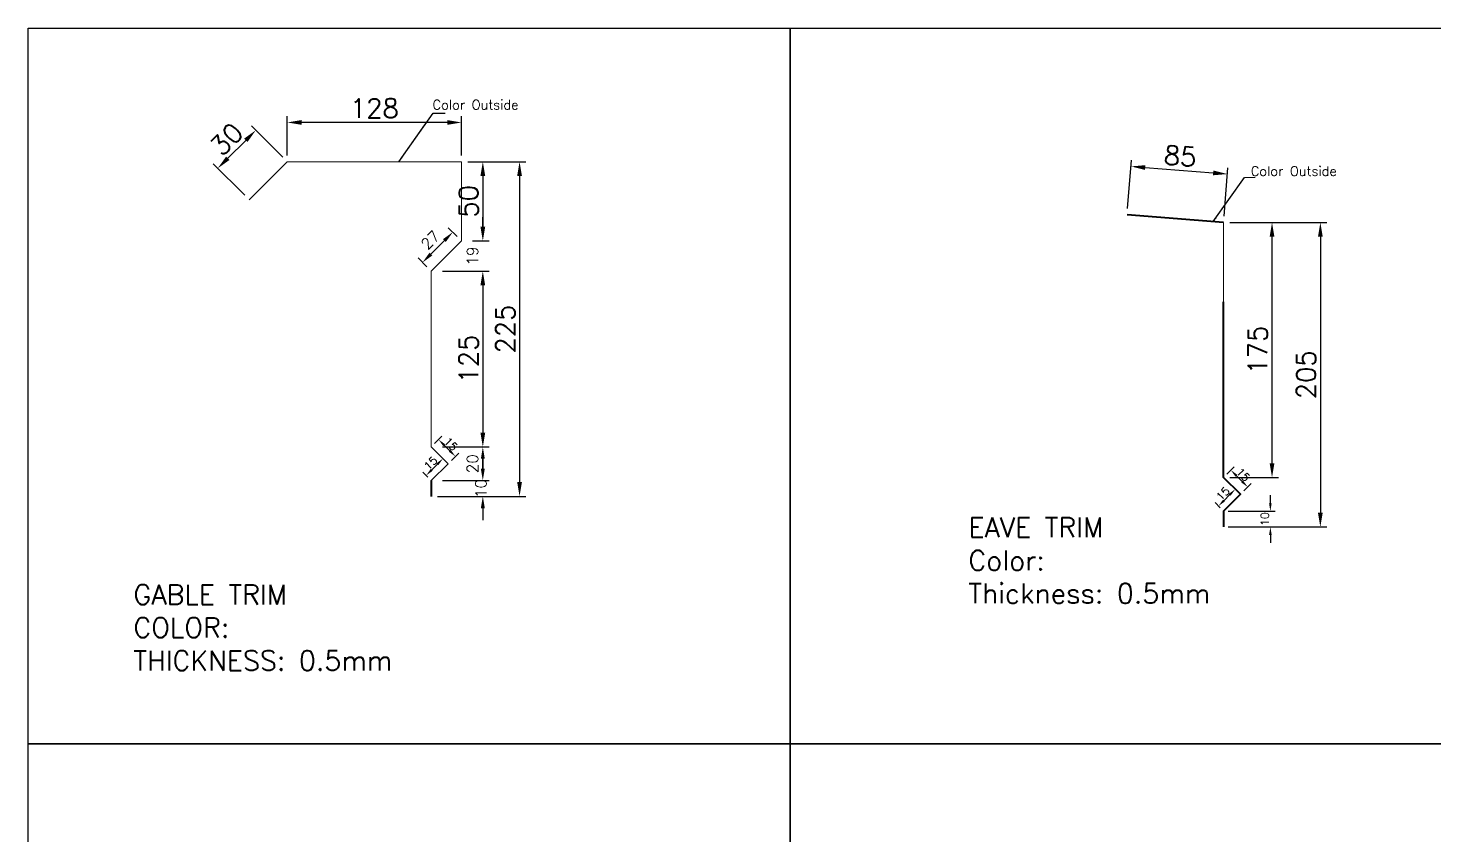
# Model space of a CAD drawing. Header units: millimetres. Extents: x 0 to 2669304, y -3314102 to 0.
# Drawn here: x 2469866 to 2470754, y -3234563 to -3234054 of the extents above; entities that cross this region are included whole.
import ezdxf

# ---------------------------------------------------------------- set-up
doc = ezdxf.new("R2010")
doc.units = ezdxf.units.MM
doc.header["$LTSCALE"] = 0.4
doc.header["$MEASUREMENT"] = 0
doc.header["$PDMODE"] = 34
doc.styles.add('ROMANS', font='romans.shx')
doc.dimstyles.new('STORE-MANUFC', dxfattribs={"dimtxt": 35, "dimasz": 25, "dimexe": 0, "dimexo": 0, "dimgap": 10, "dimtad": 1, "dimdec": 0, "dimzin": 3, "dimdsep": 46, "dimtxsty": 'ROMANS', "dimcen": 25, "dimclrd": 8, "dimclre": 8, "dimadec": 0, "dimazin": 0, "dimtfac": 1, "dimtdec": 0, "dimtofl": 0, "dimtmove": 2, "dimatfit": 3, "dimfxl": 0, "dimtolj": 1, "dimtzin": 0, "dimlwd": -1, "dimlwe": -1, "dimarcsym": 0})

# ---------------------------------------------------------------- blocks, each defined once
blk = doc.blocks.new('*D429')
at = {"color": 8, "linetype": 'ByBlock', "ltscale": 0.8}
for p, q in [((2470137.22, -3234185.25), (2470131.72, -3234179.75)), ((2470120.76, -3234196.37), (2470129.24, -3234187.89)), ((2470118.12, -3234204.35), (2470112.62, -3234198.85))]:
    blk.add_line(p, q, dxfattribs=at)
at = {"color": 8, "ltscale": 0.8}
for points in [[(2470128.36, -3234187), (2470130.13, -3234188.77), (2470134.55, -3234182.58)], [(2470119.87, -3234195.49), (2470121.64, -3234197.25), (2470115.45, -3234201.67)]]:
    blk.add_solid(points, dxfattribs=at)
at = {"layer": 'Defpoints', "color": 0, "ltscale": 0.8}
for p in [(2470134.55, -3234182.58), (2470140.05, -3234188.08), (2470120.95, -3234207.17)]:
    blk.add_point(p, dxfattribs=at)
at = {"color": 0, "lineweight": 0, "ltscale": 0.8, "insert": (2470120.4, -3234187.53), "char_height": 7, "attachment_point": 5, "rotation": 45, "style": 'ROMANS'}
blk.add_mtext('\\A1;27', dxfattribs=at)
blk = doc.blocks.new('*D430')
at = {"color": 8, "linetype": 'ByBlock'}
for p, q in [((2470123.07, -3234316.05), (2470127.7, -3234311.42)), ((2470132.65, -3234320.61), (2470129.12, -3234317.08)), ((2470133.68, -3234326.66), (2470138.31, -3234322.03))]:
    blk.add_line(p, q, dxfattribs=at)
at = {"color": 8}
for points in [[(2470129.71, -3234316.49), (2470128.53, -3234317.67), (2470125.58, -3234313.54)], [(2470133.24, -3234320.03), (2470132.07, -3234321.2), (2470136.19, -3234324.15)]]:
    blk.add_solid(points, dxfattribs=at)
at = {"layer": 'Defpoints', "color": 0}
for p in [(2470125.58, -3234313.54), (2470120.95, -3234318.17), (2470131.56, -3234328.78)]:
    blk.add_point(p, dxfattribs=at)
at = {"color": 0, "lineweight": 30, "insert": (2470133.36, -3234316.37), "char_height": 5, "attachment_point": 5, "rotation": 315, "style": 'ROMANS'}
blk.add_mtext('\\A1;15', dxfattribs=at)
blk = doc.blocks.new('*D431')
at = {"color": 8, "linetype": 'ByBlock'}
for p, q in [((2470129.44, -3234326.66), (2470126.22, -3234323.44)), ((2470118.83, -3234337.27), (2470115.61, -3234334.04)), ((2470121.27, -3234332.63), (2470124.8, -3234329.09))]:
    blk.add_line(p, q, dxfattribs=at)
at = {"color": 8}
for points in [[(2470120.68, -3234332.04), (2470121.86, -3234333.22), (2470117.73, -3234336.16)], [(2470124.21, -3234328.5), (2470125.39, -3234329.68), (2470128.34, -3234325.56)]]:
    blk.add_solid(points, dxfattribs=at)
at = {"layer": 'Defpoints', "color": 0}
for p in [(2470128.34, -3234325.56), (2470131.56, -3234328.78), (2470120.95, -3234339.39)]:
    blk.add_point(p, dxfattribs=at)
at = {"color": 0, "lineweight": 30, "insert": (2470120.56, -3234328.39), "char_height": 5, "attachment_point": 5, "rotation": 45, "style": 'ROMANS'}
blk.add_mtext('\\A1;15', dxfattribs=at)
blk = doc.blocks.new('*D432')
at = {"color": 8, "linetype": 'ByBlock', "ltscale": 0.8}
for p, q in [((2470147.05, -3234138.08), (2470157.5, -3234138.08)), ((2470153.5, -3234147.08), (2470153.5, -3234179.08)), ((2470147.05, -3234188.08), (2470157.5, -3234188.08))]:
    blk.add_line(p, q, dxfattribs=at)
at = {"color": 8, "ltscale": 0.8}
for points in [[(2470152, -3234147.08), (2470155, -3234147.08), (2470153.5, -3234138.08)], [(2470152, -3234179.08), (2470155, -3234179.08), (2470153.5, -3234188.08)]]:
    blk.add_solid(points, dxfattribs=at)
at = {"layer": 'Defpoints', "color": 0, "ltscale": 0.8}
for p in [(2470143.05, -3234138.08), (2470143.05, -3234188.08), (2470153.5, -3234188.08)]:
    blk.add_point(p, dxfattribs=at)
at = {"color": 0, "lineweight": 0, "ltscale": 0.8, "insert": (2470144.5, -3234163.08), "char_height": 12, "attachment_point": 5, "rotation": 90, "style": 'ROMANS'}
blk.add_mtext('\\A1;50', dxfattribs=at)
blk = doc.blocks.new('*D433')
at = {"color": 8, "linetype": 'ByBlock', "ltscale": 0.8}
for p, q in [((2470153.5, -3234180.58), (2470153.5, -3234173.08)), ((2470147.05, -3234188.08), (2470157.5, -3234188.08)), ((2470127.95, -3234207.17), (2470157.5, -3234207.17)), ((2470153.5, -3234214.67), (2470153.5, -3234222.17))]:
    blk.add_line(p, q, dxfattribs=at)
at = {"color": 8, "ltscale": 0.8}
for points in [[(2470152.25, -3234180.58), (2470154.75, -3234180.58), (2470153.5, -3234188.08)], [(2470152.25, -3234214.67), (2470154.75, -3234214.67), (2470153.5, -3234207.17)]]:
    blk.add_solid(points, dxfattribs=at)
at = {"layer": 'Defpoints', "color": 0, "ltscale": 0.8}
for p in [(2470143.05, -3234188.08), (2470123.95, -3234207.17), (2470153.5, -3234207.17)]:
    blk.add_point(p, dxfattribs=at)
at = {"color": 0, "lineweight": 0, "ltscale": 0.8, "insert": (2470147, -3234197.63), "char_height": 7, "attachment_point": 5, "rotation": 90, "style": 'ROMANS'}
blk.add_mtext('\\A1;19', dxfattribs=at)
blk = doc.blocks.new('*D434')
at = {"color": 8, "linetype": 'ByBlock', "ltscale": 0.8}
for p, q in [((2470127.95, -3234207.17), (2470157.5, -3234207.17)), ((2470153.5, -3234216.17), (2470153.5, -3234309.17)), ((2470127.95, -3234318.17), (2470157.5, -3234318.17))]:
    blk.add_line(p, q, dxfattribs=at)
at = {"color": 8, "ltscale": 0.8}
for points in [[(2470152, -3234216.17), (2470155, -3234216.17), (2470153.5, -3234207.17)], [(2470152, -3234309.17), (2470155, -3234309.17), (2470153.5, -3234318.17)]]:
    blk.add_solid(points, dxfattribs=at)
at = {"layer": 'Defpoints', "color": 0, "ltscale": 0.8}
for p in [(2470123.95, -3234207.17), (2470123.95, -3234318.17), (2470153.5, -3234318.17)]:
    blk.add_point(p, dxfattribs=at)
at = {"color": 0, "lineweight": 0, "ltscale": 0.8, "insert": (2470144.5, -3234262.67), "char_height": 12, "attachment_point": 5, "rotation": 90, "style": 'ROMANS'}
blk.add_mtext('\\A1;125', dxfattribs=at)
blk = doc.blocks.new('*D435')
at = {"color": 8, "linetype": 'ByBlock', "ltscale": 0.8}
for p, q in [((2470127.95, -3234318.17), (2470157.5, -3234318.17)), ((2470153.5, -3234325.67), (2470153.5, -3234331.89)), ((2470127.95, -3234339.39), (2470157.5, -3234339.39))]:
    blk.add_line(p, q, dxfattribs=at)
at = {"color": 8, "ltscale": 0.8}
for points in [[(2470152.25, -3234325.67), (2470154.75, -3234325.67), (2470153.5, -3234318.17)], [(2470152.25, -3234331.89), (2470154.75, -3234331.89), (2470153.5, -3234339.39)]]:
    blk.add_solid(points, dxfattribs=at)
at = {"layer": 'Defpoints', "color": 0, "ltscale": 0.8}
for p in [(2470123.95, -3234318.17), (2470123.95, -3234339.39), (2470153.5, -3234339.39)]:
    blk.add_point(p, dxfattribs=at)
at = {"color": 0, "lineweight": 0, "ltscale": 0.8, "insert": (2470147, -3234328.78), "char_height": 7, "attachment_point": 5, "rotation": 90, "style": 'ROMANS'}
blk.add_mtext('\\A1;20', dxfattribs=at)
blk = doc.blocks.new('*D436')
at = {"color": 8, "linetype": 'ByBlock', "ltscale": 0.8}
for p, q in [((2470153.5, -3234331.89), (2470153.5, -3234324.39)), ((2470127.95, -3234339.39), (2470157.5, -3234339.39)), ((2470127.95, -3234349.39), (2470157.5, -3234349.39)), ((2470153.5, -3234356.89), (2470153.5, -3234364.39))]:
    blk.add_line(p, q, dxfattribs=at)
at = {"color": 8, "ltscale": 0.8}
for points in [[(2470152.25, -3234331.89), (2470154.75, -3234331.89), (2470153.5, -3234339.39)], [(2470152.25, -3234356.89), (2470154.75, -3234356.89), (2470153.5, -3234349.39)]]:
    blk.add_solid(points, dxfattribs=at)
at = {"layer": 'Defpoints', "color": 0, "ltscale": 0.8}
for p in [(2470123.95, -3234339.39), (2470123.95, -3234349.39), (2470153.5, -3234349.39)]:
    blk.add_point(p, dxfattribs=at)
at = {"color": 0, "lineweight": 0, "ltscale": 0.8, "insert": (2470152.32, -3234344.39), "char_height": 7, "attachment_point": 5, "rotation": 90, "style": 'ROMANS'}
blk.add_mtext('\\A1;10', dxfattribs=at)
blk = doc.blocks.new('*D448')
at = {"color": 8, "linetype": 'ByBlock', "ltscale": 0.8}
for p, q in [((2470144.05, -3234138.08), (2470180.68, -3234138.08)), ((2470176.68, -3234147.08), (2470176.68, -3234340.39)), ((2470124.95, -3234349.39), (2470180.68, -3234349.39))]:
    blk.add_line(p, q, dxfattribs=at)
at = {"color": 8, "ltscale": 0.8}
for points in [[(2470175.18, -3234147.08), (2470178.18, -3234147.08), (2470176.68, -3234138.08)], [(2470175.18, -3234340.39), (2470178.18, -3234340.39), (2470176.68, -3234349.39)]]:
    blk.add_solid(points, dxfattribs=at)
at = {"layer": 'Defpoints', "color": 0, "ltscale": 0.8}
for p in [(2470140.05, -3234138.08), (2470120.95, -3234349.39), (2470176.68, -3234349.39)]:
    blk.add_point(p, dxfattribs=at)
at = {"color": 0, "lineweight": 0, "ltscale": 0.8, "insert": (2470167.68, -3234243.73), "char_height": 12, "attachment_point": 5, "rotation": 90, "style": 'ROMANS'}
blk.add_mtext('\\A1;225', dxfattribs=at)
blk = doc.blocks.new('*D437')
at = {"color": 8, "linetype": 'ByBlock'}
for p, q in [((2470623.22, -3234335.37), (2470627.85, -3234330.74)), ((2470632.8, -3234339.93), (2470629.27, -3234336.4)), ((2470633.83, -3234345.98), (2470638.46, -3234341.35))]:
    blk.add_line(p, q, dxfattribs=at)
at = {"color": 8}
for points in [[(2470629.86, -3234335.81), (2470628.68, -3234336.99), (2470625.73, -3234332.86)], [(2470633.39, -3234339.34), (2470632.21, -3234340.52), (2470636.34, -3234343.47)]]:
    blk.add_solid(points, dxfattribs=at)
at = {"layer": 'Defpoints', "color": 0}
for p in [(2470625.73, -3234332.86), (2470621.1, -3234337.49), (2470631.71, -3234348.1)]:
    blk.add_point(p, dxfattribs=at)
at = {"color": 0, "lineweight": 30, "insert": (2470633.51, -3234335.69), "char_height": 5, "attachment_point": 5, "rotation": 315, "style": 'ROMANS'}
blk.add_mtext('\\A1;15', dxfattribs=at)
blk = doc.blocks.new('*D438')
at = {"color": 8, "linetype": 'ByBlock'}
for p, q in [((2470629.59, -3234345.98), (2470626.36, -3234342.75)), ((2470621.41, -3234351.95), (2470624.95, -3234348.41)), ((2470618.98, -3234356.58), (2470615.76, -3234353.36))]:
    blk.add_line(p, q, dxfattribs=at)
at = {"color": 8}
for points in [[(2470620.83, -3234351.36), (2470622, -3234352.54), (2470617.88, -3234355.48)], [(2470624.36, -3234347.82), (2470625.54, -3234349), (2470628.49, -3234344.87)]]:
    blk.add_solid(points, dxfattribs=at)
at = {"layer": 'Defpoints', "color": 0}
for p in [(2470628.49, -3234344.87), (2470631.71, -3234348.1), (2470621.1, -3234358.7)]:
    blk.add_point(p, dxfattribs=at)
at = {"color": 0, "lineweight": 30, "insert": (2470620.71, -3234347.7), "char_height": 5, "attachment_point": 5, "rotation": 45, "style": 'ROMANS'}
blk.add_mtext('\\A1;15', dxfattribs=at)
blk = doc.blocks.new('*D449')
at = {"color": 8, "linetype": 'ByBlock'}
for p, q in [((2470650.65, -3234353.7), (2470650.65, -3234348.7)), ((2470624.1, -3234358.7), (2470653.65, -3234358.7)), ((2470624.1, -3234368.7), (2470653.65, -3234368.7)), ((2470650.65, -3234373.7), (2470650.65, -3234378.7))]:
    blk.add_line(p, q, dxfattribs=at)
at = {"color": 8}
for points in [[(2470649.82, -3234353.7), (2470651.49, -3234353.7), (2470650.65, -3234358.7)], [(2470649.82, -3234373.7), (2470651.49, -3234373.7), (2470650.65, -3234368.7)]]:
    blk.add_solid(points, dxfattribs=at)
at = {"layer": 'Defpoints', "color": 0}
for p in [(2470621.1, -3234358.7), (2470621.1, -3234368.7), (2470650.65, -3234368.7)]:
    blk.add_point(p, dxfattribs=at)
at = {"color": 0, "lineweight": 30, "insert": (2470647.15, -3234363.7), "char_height": 5, "attachment_point": 5, "rotation": 90, "style": 'ROMANS'}
blk.add_mtext('\\A1;10', dxfattribs=at)
blk = doc.blocks.new('*D450')
at = {"color": 8, "linetype": 'ByBlock', "ltscale": 0.8}
for p, q in [((2470560.51, -3234167.71), (2470562.92, -3234137.08)), ((2470571.58, -3234141.77), (2470614.54, -3234145.15)), ((2470621.42, -3234172.5), (2470623.83, -3234141.87))]:
    blk.add_line(p, q, dxfattribs=at)
at = {"color": 8, "ltscale": 0.8}
for points in [[(2470571.7, -3234140.28), (2470571.46, -3234143.27), (2470562.61, -3234141.06)], [(2470614.66, -3234143.66), (2470614.42, -3234146.65), (2470623.51, -3234145.86)]]:
    blk.add_solid(points, dxfattribs=at)
at = {"layer": 'Defpoints', "color": 0, "ltscale": 0.8}
for p in [(2470623.51, -3234145.86), (2470560.2, -3234171.7), (2470621.1, -3234176.49)]:
    blk.add_point(p, dxfattribs=at)
at = {"color": 0, "lineweight": 0, "ltscale": 0.8, "insert": (2470593.77, -3234134.49), "char_height": 12, "attachment_point": 5, "rotation": 355.49778, "style": 'ROMANS'}
blk.add_mtext('\\A1;85', dxfattribs=at)
blk = doc.blocks.new('*D439')
at = {"color": 8, "linetype": 'ByBlock', "ltscale": 0.8}
for p, q in [((2470625.1, -3234176.49), (2470655.7, -3234176.49)), ((2470651.7, -3234328.49), (2470651.7, -3234185.49)), ((2470625.1, -3234337.49), (2470655.7, -3234337.49))]:
    blk.add_line(p, q, dxfattribs=at)
at = {"color": 8, "ltscale": 0.8}
for points in [[(2470650.2, -3234185.49), (2470653.2, -3234185.49), (2470651.7, -3234176.49)], [(2470650.2, -3234328.49), (2470653.2, -3234328.49), (2470651.7, -3234337.49)]]:
    blk.add_solid(points, dxfattribs=at)
at = {"layer": 'Defpoints', "color": 0, "ltscale": 0.8}
for p in [(2470621.1, -3234176.49), (2470651.7, -3234176.49), (2470621.1, -3234337.49)]:
    blk.add_point(p, dxfattribs=at)
at = {"color": 0, "lineweight": 0, "ltscale": 0.8, "insert": (2470642.7, -3234256.99), "char_height": 12, "attachment_point": 5, "rotation": 90, "style": 'ROMANS'}
blk.add_mtext('\\A1;175', dxfattribs=at)
blk = doc.blocks.new('*D440')
at = {"color": 8, "linetype": 'ByBlock', "ltscale": 0.8}
for p, q in [((2470625.1, -3234176.49), (2470686.2, -3234176.49)), ((2470682.2, -3234185.49), (2470682.2, -3234359.7)), ((2470625.1, -3234368.7), (2470686.2, -3234368.7))]:
    blk.add_line(p, q, dxfattribs=at)
at = {"color": 8, "ltscale": 0.8}
for points in [[(2470680.7, -3234185.49), (2470683.7, -3234185.49), (2470682.2, -3234176.49)], [(2470680.7, -3234359.7), (2470683.7, -3234359.7), (2470682.2, -3234368.7)]]:
    blk.add_solid(points, dxfattribs=at)
at = {"layer": 'Defpoints', "color": 0, "ltscale": 0.8}
for p in [(2470621.1, -3234176.49), (2470621.1, -3234368.7), (2470682.2, -3234368.7)]:
    blk.add_point(p, dxfattribs=at)
at = {"color": 0, "lineweight": 0, "ltscale": 0.8, "insert": (2470673.2, -3234272.6), "char_height": 12, "attachment_point": 5, "rotation": 90, "style": 'ROMANS'}
blk.add_mtext('\\A1;205', dxfattribs=at)
blk = doc.blocks.new('*D451')
at = {"color": 8, "linetype": 'ByBlock', "ltscale": 0.8}
for p, q in [((2470030.05, -3234134.08), (2470030.05, -3234109.29)), ((2470140.05, -3234134.08), (2470140.05, -3234109.29)), ((2470131.05, -3234113.29), (2470039.05, -3234113.29))]:
    blk.add_line(p, q, dxfattribs=at)
at = {"color": 8, "ltscale": 0.8}
for points in [[(2470039.05, -3234111.79), (2470039.05, -3234114.79), (2470030.05, -3234113.29)], [(2470131.05, -3234111.79), (2470131.05, -3234114.79), (2470140.05, -3234113.29)]]:
    blk.add_solid(points, dxfattribs=at)
at = {"layer": 'Defpoints', "color": 0, "ltscale": 0.8}
for p in [(2470030.05, -3234113.29), (2470030.05, -3234138.08), (2470140.05, -3234138.08)]:
    blk.add_point(p, dxfattribs=at)
at = {"color": 0, "lineweight": 0, "ltscale": 0.8, "insert": (2470085.05, -3234104.29), "char_height": 12, "attachment_point": 5, "style": 'ROMANS'}
blk.add_mtext('\\A1;128', dxfattribs=at)
blk = doc.blocks.new('*D452')
at = {"color": 8, "linetype": 'ByBlock', "ltscale": 0.8}
for p, q in [((2470027.22, -3234135.25), (2470007.37, -3234115.4)), ((2470003.83, -3234124.6), (2469992.52, -3234135.91)), ((2470003.18, -3234159.29), (2469983.32, -3234139.44))]:
    blk.add_line(p, q, dxfattribs=at)
at = {"color": 8, "ltscale": 0.8}
for points in [[(2470002.77, -3234123.53), (2470004.89, -3234125.66), (2470010.19, -3234118.23)], [(2469991.46, -3234134.85), (2469993.58, -3234136.97), (2469986.15, -3234142.27)]]:
    blk.add_solid(points, dxfattribs=at)
at = {"layer": 'Defpoints', "color": 0, "ltscale": 0.8}
for p in [(2470030.05, -3234138.08), (2469986.15, -3234142.27), (2470006, -3234162.12)]:
    blk.add_point(p, dxfattribs=at)
at = {"color": 0, "lineweight": 0, "ltscale": 0.8, "insert": (2469991.81, -3234123.89), "char_height": 12, "attachment_point": 5, "rotation": 45, "style": 'ROMANS'}
blk.add_mtext('\\A1;30', dxfattribs=at)

msp = doc.modelspace()

# ---------------------------------------------------------------- linework, layer by layer
at = {"color": 4}
for p, q in [((2470102.4005, -3234135.4698), (2470122.15, -3234107.441)), ((2470122.15, -3234107.441), (2470129.6396, -3234107.441))]:
    msp.add_line(p, q, dxfattribs=at)
at = {"lineweight": 0, "ltscale": 0.5}
msp.add_line((2470634.2418, -3234148.0372), (2470641.062, -3234148.0372), dxfattribs=at)
at = {"color": 1, "lineweight": 40}
for p, q in [((2470621.1022, -3234176.491), (2470560.1965, -3234171.6952)), ((2470120.9534, -3234339.3868), (2470120.9534, -3234349.3868)), ((2470621.1022, -3234358.7042), (2470621.1022, -3234368.7042))]:
    msp.add_line(p, q, dxfattribs=at)
at = {"color": 4}
for points in [[(2469866.4609, -3234053.722), (2470347.4609, -3234053.722), (2470347.4609, -3234505.6855), (2469866.4609, -3234505.6855)], [(2470347.4609, -3234053.722), (2470828.4609, -3234053.722), (2470828.4609, -3234505.6855), (2470347.4609, -3234505.6855)], [(2469866.4609, -3234505.6855), (2470347.4609, -3234505.6855), (2470347.4609, -3235328.7781), (2469866.4609, -3235328.7781)], [(2470347.4609, -3234505.6855), (2470828.4609, -3234505.6855), (2470828.4609, -3235328.7781), (2470347.4609, -3235328.7781)]]:
    msp.add_lwpolyline(points, close=True, dxfattribs=at)
at = {"lineweight": 0, "ltscale": 0.8}
for points in [[(2470120.9534, -3234339.3868), (2470131.56, -3234328.7802), (2470120.9534, -3234318.1736), (2470120.9534, -3234207.1736), (2470140.0453, -3234188.0818), (2470140.0453, -3234138.0818), (2470030.0453, -3234138.0818), (2470006.0036, -3234162.1234)], [(2470621.1022, -3234226.491), (2470621.1022, -3234176.491)]]:
    msp.add_lwpolyline(points, dxfattribs=at)
at = {"color": 1, "lineweight": 40}
msp.add_lwpolyline([(2470621.1022, -3234358.7042), (2470631.7088, -3234348.0976), (2470621.1022, -3234337.491), (2470621.1022, -3234226.491)], dxfattribs=at)

# ---------------------------------------------------------------- texts
at = {"lineweight": 0, "ltscale": 0.5, "char_height": 6, "attachment_point": 3, "style": 'ROMANS'}
for insert in [(2470176.0136, -3234099.084), (2470692.5598, -3234141.0249)]:
    msp.add_mtext('\\A1;Color Outside', dxfattribs=dict(at, insert=insert))
at = {"lineweight": 0, "ltscale": 0.5, "char_height": 12.5, "width": 270.382757, "attachment_point": 1, "style": 'ROMANS'}
for s, insert in [('EAVE TRIM\\PColor:\\PThickness: 0.5mm', (2470460.0216, -3234362.7198)), ('GABLE TRIM\\PCOLOR:\\PTHICKNESS: 0.5mm', (2469932.9525, -3234405.172))]:
    msp.add_mtext(s, dxfattribs=dict(at, insert=insert))

# ---------------------------------------------------------------- dimensions: what is measured, and where the dimension line sits
at = {"lineweight": 0, "ltscale": 0.8}
dim = msp.add_linear_dim(base=(2470030.0453, -3234113.286), p1=(2470140.0453, -3234138.0818), p2=(2470030.0453, -3234138.0818), text='128', dimstyle='STORE-MANUFC', override={"dimtxt": 12, "dimasz": 9, "dimexe": 4, "dimexo": 4, "dimgap": 3, "dimfxl": 4}, dxfattribs=at)
dim.commit()
dim.dimension.update_dxf_attribs({"geometry": '*D451', "text_midpoint": (2470085.0453, -3234104.286)})
for p1, p2, distance, text, override, picture, middle in [((2470030.0453, -3234138.0818), (2470006.0036, -3234162.1234), -28.0731, '30', {"dimtxt": 12, "dimasz": 9, "dimexe": 4, "dimexo": 4, "dimgap": 3, "dimfxl": 4}, '*D452', (2469991.8098, -3234123.8879)), ((2470560.1965, -3234171.6952), (2470621.1022, -3234176.491), 30.7252, '85', {"dimtxt": 12, "dimasz": 9, "dimexe": 4, "dimexo": 4, "dimgap": 3, "dimfxl": 4}, '*D450', (2470593.7677, -3234134.4905)), ((2470120.9534, -3234207.1736), (2470140.0453, -3234188.0818), 7.7782, '27', {"dimtxt": 7, "dimasz": 7.5, "dimexe": 4, "dimexo": 4, "dimgap": 3, "dimfxl": 4}, '*D429', (2470120.4031, -3234187.5315))]:
    dim = msp.add_aligned_dim(p1=p1, p2=p2, distance=distance, text=text, dimstyle='STORE-MANUFC', override=override, dxfattribs=at)
    dim.commit()
    dim.dimension.update_dxf_attribs({"geometry": picture, "text_midpoint": middle})
for base, p1, p2, text, override, picture, middle in [((2470176.6795, -3234349.3868), (2470140.0453, -3234138.0818), (2470120.9534, -3234349.3868), '225', {"dimtxt": 12, "dimasz": 9, "dimexe": 4, "dimexo": 4, "dimgap": 3, "dimfxl": 4}, '*D448', (2470167.6795, -3234243.7343)), ((2470153.5036, -3234188.0818), (2470143.0453, -3234138.0818), (2470143.0453, -3234188.0818), '50', {"dimtxt": 12, "dimasz": 9, "dimexe": 4, "dimexo": 4, "dimgap": 3, "dimfxl": 4}, '*D432', (2470144.5036, -3234163.0818)), ((2470153.5036, -3234207.1736), (2470143.0453, -3234188.0818), (2470123.9534, -3234207.1736), '19', {"dimtxt": 7, "dimasz": 7.5, "dimexe": 4, "dimexo": 4, "dimgap": 3, "dimfxl": 4}, '*D433', (2470147.0036, -3234197.6277)), ((2470651.6965, -3234176.491), (2470621.1022, -3234337.491), (2470621.1022, -3234176.491), '175', {"dimtxt": 12, "dimasz": 9, "dimexe": 4, "dimexo": 4, "dimgap": 3, "dimfxl": 4}, '*D439', (2470642.6965, -3234256.991)), ((2470682.1965, -3234368.7042), (2470621.1022, -3234176.491), (2470621.1022, -3234368.7042), '205', {"dimtxt": 12, "dimasz": 9, "dimexe": 4, "dimexo": 4, "dimgap": 3, "dimfxl": 4}, '*D440', (2470673.1965, -3234272.5976)), ((2470153.5036, -3234318.1736), (2470123.9534, -3234207.1736), (2470123.9534, -3234318.1736), '125', {"dimtxt": 12, "dimasz": 9, "dimexe": 4, "dimexo": 4, "dimgap": 3, "dimfxl": 4}, '*D434', (2470144.5036, -3234262.6736)), ((2470153.5036, -3234339.3868), (2470123.9534, -3234318.1736), (2470123.9534, -3234339.3868), '20', {"dimtxt": 7, "dimasz": 7.5, "dimexe": 4, "dimexo": 4, "dimgap": 3, "dimfxl": 4}, '*D435', (2470147.0036, -3234328.7802))]:
    dim = msp.add_linear_dim(base=base, p1=p1, p2=p2, angle=90, text=text, dimstyle='STORE-MANUFC', override=override, dxfattribs=at)
    dim.commit()
    dim.dimension.update_dxf_attribs({"geometry": picture, "text_midpoint": middle})
at = {"color": 1, "lineweight": 30}
for p1, p2, distance, picture, middle in [((2470131.56, -3234328.7802), (2470120.9534, -3234318.1736), -6.5481, '*D430', (2470133.3618, -3234316.3719)), ((2470120.9534, -3234339.3868), (2470131.56, -3234328.7802), 4.5578, '*D431', (2470120.559, -3234328.3858)), ((2470631.7088, -3234348.0976), (2470621.1022, -3234337.491), -6.5481, '*D437', (2470633.5106, -3234335.6892)), ((2470621.1022, -3234358.7042), (2470631.7088, -3234348.0976), 4.5578, '*D438', (2470620.7078, -3234347.7032))]:
    dim = msp.add_aligned_dim(p1=p1, p2=p2, distance=distance, text='15', dimstyle='STORE-MANUFC', override={"dimtxt": 5, "dimasz": 5, "dimexe": 3, "dimexo": 3, "dimgap": 1, "dimfxl": 4}, dxfattribs=at)
    dim.commit()
    dim.dimension.update_dxf_attribs({"geometry": picture, "text_midpoint": middle})
at = {"lineweight": 0, "ltscale": 0.8}
dim = msp.add_linear_dim(base=(2470153.5036, -3234349.3868), p1=(2470123.9534, -3234339.3868), p2=(2470123.9534, -3234349.3868), angle=90, dimstyle='STORE-MANUFC', override={"dimtxt": 7, "dimasz": 7.5, "dimexe": 4, "dimexo": 4, "dimgap": 3, "dimfxl": 4}, dxfattribs=at)
dim.commit()
dim.dimension.update_dxf_attribs({"geometry": '*D436', "text_midpoint": (2470152.3162, -3234344.3868), "dimtype": 160})
at = {"color": 1, "lineweight": 30}
dim = msp.add_linear_dim(base=(2470650.6524, -3234368.7042), p1=(2470621.1022, -3234358.7042), p2=(2470621.1022, -3234368.7042), angle=90, dimstyle='STORE-MANUFC', override={"dimtxt": 5, "dimasz": 5, "dimexe": 3, "dimexo": 3, "dimgap": 1, "dimfxl": 4}, dxfattribs=at)
dim.commit()
dim.dimension.update_dxf_attribs({"geometry": '*D449', "text_midpoint": (2470647.1524, -3234363.7042)})

# ---------------------------------------------------------------- leaders
at = {"lineweight": 0, "ltscale": 0.5}
for points in [[(2470100.5601, -3234138.0818), (2470116.9152, -3234114.8703)], [(2470614.6155, -3234175.891), (2470634.2418, -3234148.0372)]]:
    msp.add_leader(points, dimstyle='STORE-MANUFC', override={"dimtxt": 5, "dimasz": 3, "dimgap": 1, "dimfxl": 4}, dxfattribs=at)

doc.saveas('drawing.dxf')
